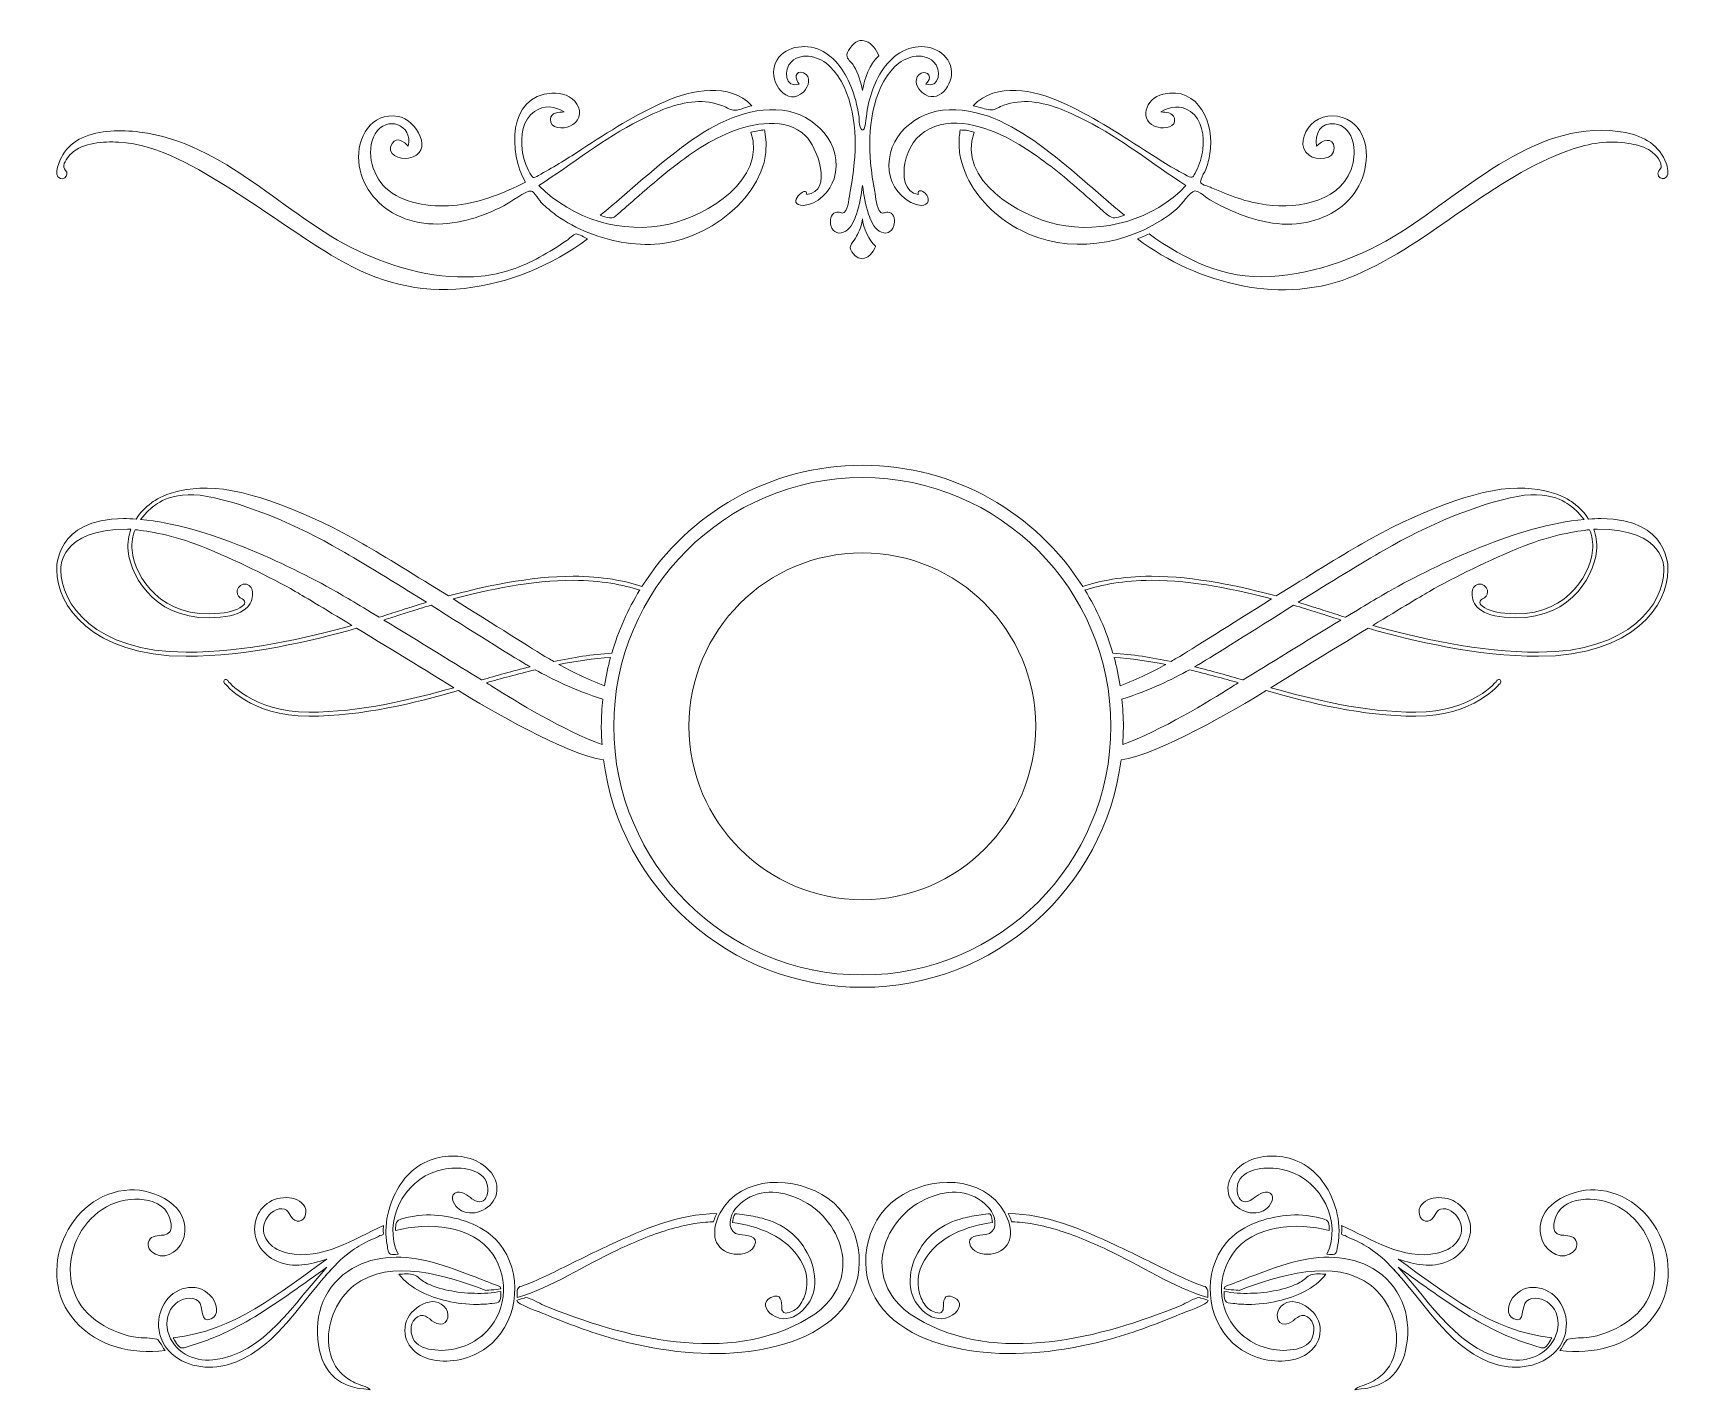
# Model space of a CAD drawing. Header units: inches. Extents: x 0.1 to 11.9, y -10.7 to -1.
import ezdxf

# ---------------------------------------------------------------- set-up
doc = ezdxf.new("R2010")
doc.units = ezdxf.units.IN
doc.header["$MEASUREMENT"] = 0
doc.layers.add('Layer 1', color=7, linetype='Continuous')

msp = doc.modelspace()

# ---------------------------------------------------------------- linework, layer by layer
at = {"layer": 'Layer 1', "lineweight": 0}
for points, knots in [([(5.94, -1.274), (5.969, -1.327), (5.991, -1.389), (6.001, -1.448), (6.015, -1.364), (6.051, -1.259), (6.118, -1.202), (6.08, -1.104), (5.983, -1.04), (5.911, -1.148), (5.898, -1.168), (5.885, -1.189), (5.891, -1.209), (5.898, -1.229), (5.929, -1.255), (5.94, -1.274)], [0, 0, 0, 0, 1, 1, 1, 2, 2, 2, 3, 3, 3, 4, 4, 4, 5, 5, 5, 5]), ([(6.193, -2.318), (6.165, -2.308), (6.149, -2.334), (6.131, -2.318), (6.101, -2.291), (6.095, -2.207), (6.088, -2.168), (6.075, -2.1), (6.066, -2.032), (6.059, -1.963), (6.038, -1.743), (6.066, -1.442), (6.233, -1.277), (6.301, -1.21), (6.428, -1.169), (6.508, -1.243), (6.565, -1.296), (6.555, -1.437), (6.453, -1.403), (6.457, -1.398), (6.461, -1.391), (6.466, -1.388), (6.507, -1.34), (6.444, -1.294), (6.403, -1.336), (6.365, -1.374), (6.392, -1.434), (6.427, -1.463), (6.539, -1.559), (6.655, -1.403), (6.635, -1.294), (6.61, -1.166), (6.471, -1.114), (6.354, -1.143), (6.231, -1.174), (6.142, -1.282), (6.093, -1.394), (6.067, -1.453), (6.05, -1.515), (6.036, -1.577), (6.031, -1.6), (6.024, -1.723), (6.006, -1.729), (5.975, -1.739), (5.979, -1.649), (5.975, -1.628), (5.963, -1.557), (5.946, -1.484), (5.918, -1.417), (5.873, -1.305), (5.795, -1.196), (5.679, -1.152), (5.565, -1.11), (5.411, -1.146), (5.372, -1.273), (5.336, -1.39), (5.464, -1.572), (5.582, -1.457), (5.617, -1.423), (5.64, -1.346), (5.579, -1.323), (5.517, -1.299), (5.517, -1.37), (5.549, -1.403), (5.447, -1.437), (5.436, -1.296), (5.494, -1.243), (5.573, -1.169), (5.701, -1.21), (5.769, -1.277), (5.936, -1.442), (5.964, -1.744), (5.942, -1.963), (5.936, -2.032), (5.926, -2.1), (5.914, -2.168), (5.906, -2.205), (5.901, -2.291), (5.871, -2.318), (5.853, -2.333), (5.836, -2.308), (5.809, -2.318), (5.772, -2.331), (5.767, -2.379), (5.776, -2.412), (5.791, -2.464), (5.837, -2.481), (5.882, -2.451), (5.921, -2.426), (5.943, -2.373), (5.958, -2.331), (5.981, -2.265), (5.99, -2.195), (6.001, -2.126), (6.012, -2.195), (6.021, -2.264), (6.044, -2.331), (6.06, -2.374), (6.08, -2.425), (6.12, -2.451), (6.164, -2.481), (6.211, -2.464), (6.225, -2.412), (6.235, -2.379), (6.23, -2.331), (6.193, -2.318)], [0, 0, 0, 0, 1, 1, 1, 2, 2, 2, 3, 3, 3, 4, 4, 4, 5, 5, 5, 6, 6, 6, 7, 7, 7, 8, 8, 8, 9, 9, 9, 10, 10, 10, 11, 11, 11, 12, 12, 12, 13, 13, 13, 14, 14, 14, 15, 15, 15, 16, 16, 16, 17, 17, 17, 18, 18, 18, 19, 19, 19, 20, 20, 20, 21, 21, 21, 22, 22, 22, 23, 23, 23, 24, 24, 24, 25, 25, 25, 26, 26, 26, 27, 27, 27, 28, 28, 28, 29, 29, 29, 30, 30, 30, 31, 31, 31, 32, 32, 32, 33, 33, 33, 34, 34, 34, 35, 35, 35, 35]), ([(5.302, -1.73), (5.27, -1.732), (5.237, -1.738), (5.205, -1.745), (5.316, -2.087), (4.894, -2.339), (4.621, -2.401), (4.287, -2.478), (3.933, -2.367), (3.691, -2.127), (3.93, -1.972), (4.156, -1.791), (4.41, -1.662), (4.533, -1.599), (4.667, -1.539), (4.806, -1.529), (4.873, -1.524), (4.941, -1.534), (5.004, -1.558), (5.035, -1.57), (5.06, -1.592), (5.091, -1.59), (5.129, -1.588), (5.174, -1.565), (5.212, -1.557), (5.048, -1.389), (4.784, -1.443), (4.594, -1.526), (4.384, -1.618), (4.19, -1.741), (3.999, -1.867), (3.903, -1.93), (3.805, -1.99), (3.705, -2.045), (3.655, -2.072), (3.655, -2.086), (3.628, -2.038), (3.599, -1.986), (3.579, -1.928), (3.572, -1.869), (3.56, -1.776), (3.576, -1.655), (3.66, -1.598), (3.728, -1.551), (3.805, -1.559), (3.872, -1.601), (3.834, -1.604), (3.778, -1.604), (3.774, -1.653), (3.767, -1.726), (3.868, -1.723), (3.912, -1.704), (3.978, -1.677), (4.002, -1.607), (3.963, -1.545), (3.926, -1.485), (3.852, -1.465), (3.785, -1.468), (3.463, -1.484), (3.478, -1.897), (3.595, -2.103), (3.444, -2.179), (3.277, -2.246), (3.108, -2.266), (2.949, -2.285), (2.75, -2.265), (2.62, -2.163), (2.507, -2.075), (2.449, -1.886), (2.524, -1.757), (2.603, -1.623), (2.794, -1.691), (2.759, -1.845), (2.73, -1.813), (2.678, -1.775), (2.644, -1.826), (2.592, -1.905), (2.705, -1.942), (2.761, -1.931), (2.952, -1.895), (2.819, -1.655), (2.686, -1.633), (2.491, -1.601), (2.391, -1.787), (2.406, -1.956), (2.421, -2.121), (2.528, -2.262), (2.674, -2.336), (2.84, -2.419), (3.032, -2.416), (3.207, -2.365), (3.288, -2.342), (3.367, -2.309), (3.442, -2.271), (3.481, -2.251), (3.602, -2.159), (3.638, -2.166), (3.655, -2.17), (3.698, -2.237), (3.713, -2.252), (3.744, -2.282), (3.778, -2.311), (3.813, -2.337), (3.885, -2.389), (3.965, -2.432), (4.048, -2.464), (4.218, -2.531), (4.406, -2.563), (4.588, -2.538), (4.943, -2.49), (5.383, -2.144), (5.305, -1.743), (5.304, -1.74), (5.304, -1.736), (5.302, -1.73)], [0, 0, 0, 0, 1, 1, 1, 2, 2, 2, 3, 3, 3, 4, 4, 4, 5, 5, 5, 6, 6, 6, 7, 7, 7, 8, 8, 8, 9, 9, 9, 10, 10, 10, 11, 11, 11, 12, 12, 12, 13, 13, 13, 14, 14, 14, 15, 15, 15, 16, 16, 16, 17, 17, 17, 18, 18, 18, 19, 19, 19, 20, 20, 20, 21, 21, 21, 22, 22, 22, 23, 23, 23, 24, 24, 24, 25, 25, 25, 26, 26, 26, 27, 27, 27, 28, 28, 28, 29, 29, 29, 30, 30, 30, 31, 31, 31, 32, 32, 32, 33, 33, 33, 34, 34, 34, 35, 35, 35, 36, 36, 36, 37, 37, 37, 38, 38, 38, 38]), ([(8.372, -2.165), (8.393, -2.161), (8.47, -2.223), (8.49, -2.234), (8.535, -2.259), (8.582, -2.283), (8.629, -2.304), (8.797, -2.379), (8.985, -2.426), (9.168, -2.39), (9.334, -2.357), (9.488, -2.258), (9.558, -2.1), (9.622, -1.955), (9.621, -1.731), (9.457, -1.653), (9.372, -1.613), (9.266, -1.624), (9.201, -1.694), (9.149, -1.75), (9.112, -1.859), (9.188, -1.911), (9.242, -1.948), (9.372, -1.948), (9.367, -1.857), (9.362, -1.772), (9.278, -1.805), (9.242, -1.845), (9.229, -1.757), (9.27, -1.672), (9.371, -1.686), (9.5, -1.704), (9.525, -1.858), (9.502, -1.964), (9.443, -2.237), (9.119, -2.296), (8.881, -2.264), (8.745, -2.246), (8.616, -2.198), (8.492, -2.142), (8.476, -2.135), (8.423, -2.122), (8.416, -2.107), (8.408, -2.09), (8.414, -2.106), (8.419, -2.081), (8.423, -2.058), (8.443, -2.033), (8.452, -2.011), (8.465, -1.975), (8.475, -1.937), (8.481, -1.9), (8.515, -1.691), (8.404, -1.415), (8.146, -1.474), (8.022, -1.502), (7.961, -1.671), (8.111, -1.711), (8.154, -1.723), (8.244, -1.713), (8.227, -1.646), (8.216, -1.604), (8.166, -1.604), (8.131, -1.601), (8.197, -1.559), (8.273, -1.552), (8.342, -1.598), (8.426, -1.655), (8.441, -1.776), (8.43, -1.869), (8.423, -1.922), (8.407, -1.975), (8.382, -2.022), (8.359, -2.067), (8.362, -2.08), (8.319, -2.057), (8.214, -2.002), (8.114, -1.939), (8.014, -1.875), (7.822, -1.749), (7.629, -1.626), (7.419, -1.531), (7.227, -1.445), (6.957, -1.386), (6.79, -1.557), (6.826, -1.564), (6.861, -1.577), (6.897, -1.585), (6.936, -1.594), (6.948, -1.579), (6.987, -1.563), (7.048, -1.537), (7.116, -1.525), (7.183, -1.528), (7.326, -1.535), (7.466, -1.597), (7.592, -1.662), (7.846, -1.791), (8.071, -1.972), (8.31, -2.127), (8.085, -2.37), (7.712, -2.473), (7.392, -2.404), (7.121, -2.345), (6.677, -2.09), (6.797, -1.745), (6.778, -1.741), (6.742, -1.728), (6.723, -1.732), (6.715, -1.732), (6.707, -1.731), (6.699, -1.73), (6.696, -1.747), (6.693, -1.764), (6.692, -1.781), (6.688, -1.823), (6.69, -1.865), (6.697, -1.906), (6.712, -1.992), (6.747, -2.074), (6.794, -2.147), (6.888, -2.293), (7.035, -2.408), (7.194, -2.476), (7.534, -2.622), (7.967, -2.53), (8.245, -2.292), (8.278, -2.264), (8.34, -2.171), (8.372, -2.165)], [0, 0, 0, 0, 1, 1, 1, 2, 2, 2, 3, 3, 3, 4, 4, 4, 5, 5, 5, 6, 6, 6, 7, 7, 7, 8, 8, 8, 9, 9, 9, 10, 10, 10, 11, 11, 11, 12, 12, 12, 13, 13, 13, 14, 14, 14, 15, 15, 15, 16, 16, 16, 17, 17, 17, 18, 18, 18, 19, 19, 19, 20, 20, 20, 21, 21, 21, 22, 22, 22, 23, 23, 23, 24, 24, 24, 25, 25, 25, 26, 26, 26, 27, 27, 27, 28, 28, 28, 29, 29, 29, 30, 30, 30, 31, 31, 31, 32, 32, 32, 33, 33, 33, 34, 34, 34, 35, 35, 35, 36, 36, 36, 37, 37, 37, 38, 38, 38, 39, 39, 39, 40, 40, 40, 41, 41, 41, 42, 42, 42, 43, 43, 43, 43]), ([(5.429, -1.589), (5.182, -1.561), (4.946, -1.685), (4.751, -1.825), (4.533, -1.983), (4.338, -2.169), (4.13, -2.339), (4.15, -2.345), (4.174, -2.356), (4.195, -2.357), (4.229, -2.36), (4.23, -2.352), (4.257, -2.329), (4.297, -2.294), (4.337, -2.26), (4.377, -2.225), (4.449, -2.161), (4.522, -2.098), (4.597, -2.037), (4.738, -1.923), (4.888, -1.814), (5.057, -1.746), (5.219, -1.681), (5.455, -1.636), (5.595, -1.771), (5.674, -1.847), (5.798, -2.172), (5.603, -2.19), (5.611, -2.112), (5.44, -2.269), (5.581, -2.268), (5.677, -2.267), (5.773, -2.163), (5.798, -2.078), (5.871, -1.832), (5.66, -1.615), (5.429, -1.589)], [0, 0, 0, 0, 1, 1, 1, 2, 2, 2, 3, 3, 3, 4, 4, 4, 5, 5, 5, 6, 6, 6, 7, 7, 7, 8, 8, 8, 9, 9, 9, 10, 10, 10, 11, 11, 11, 12, 12, 12, 12]), ([(7.486, -2.104), (7.546, -2.155), (7.605, -2.208), (7.665, -2.26), (7.696, -2.287), (7.729, -2.323), (7.764, -2.346), (7.8, -2.369), (7.83, -2.351), (7.872, -2.339), (7.667, -2.172), (7.475, -1.988), (7.261, -1.833), (7.063, -1.69), (6.825, -1.561), (6.572, -1.589), (6.343, -1.615), (6.14, -1.824), (6.201, -2.067), (6.223, -2.157), (6.32, -2.266), (6.421, -2.268), (6.478, -2.269), (6.484, -2.217), (6.448, -2.182), (6.43, -2.163), (6.394, -2.149), (6.399, -2.19), (6.295, -2.178), (6.288, -2.047), (6.304, -1.966), (6.324, -1.865), (6.384, -1.766), (6.479, -1.721), (6.675, -1.626), (6.92, -1.72), (7.094, -1.819), (7.234, -1.9), (7.362, -2), (7.486, -2.104)], [0, 0, 0, 0, 1, 1, 1, 2, 2, 2, 3, 3, 3, 4, 4, 4, 5, 5, 5, 6, 6, 6, 7, 7, 7, 8, 8, 8, 9, 9, 9, 10, 10, 10, 11, 11, 11, 12, 12, 12, 13, 13, 13, 13]), ([(11.737, -1.968), (11.692, -1.841), (11.577, -1.774), (11.449, -1.749), (10.83, -1.632), (10.319, -2.16), (9.843, -2.459), (9.561, -2.636), (9.247, -2.755), (8.913, -2.775), (8.58, -2.796), (8.311, -2.658), (8.046, -2.472), (8.019, -2.485), (7.991, -2.496), (7.963, -2.507), (8.395, -2.831), (9.01, -2.989), (9.521, -2.766), (10.066, -2.53), (10.49, -2.071), (11.055, -1.871), (11.189, -1.824), (11.327, -1.803), (11.468, -1.826), (11.517, -1.835), (11.567, -1.845), (11.611, -1.87), (11.645, -1.89), (11.703, -1.943), (11.702, -1.988), (11.701, -2.012), (11.666, -2.029), (11.683, -2.059), (11.694, -2.08), (11.72, -2.083), (11.736, -2.068), (11.761, -2.045), (11.747, -1.995), (11.737, -1.968)], [0, 0, 0, 0, 1, 1, 1, 2, 2, 2, 3, 3, 3, 4, 4, 4, 5, 5, 5, 6, 6, 6, 7, 7, 7, 8, 8, 8, 9, 9, 9, 10, 10, 10, 11, 11, 11, 12, 12, 12, 13, 13, 13, 13]), ([(3.891, -2.518), (3.829, -2.561), (3.764, -2.602), (3.697, -2.638), (3.567, -2.709), (3.428, -2.758), (3.28, -2.773), (2.982, -2.802), (2.667, -2.721), (2.401, -2.593), (1.871, -2.339), (1.451, -1.821), (0.842, -1.745), (0.707, -1.729), (0.557, -1.728), (0.432, -1.786), (0.375, -1.813), (0.326, -1.853), (0.294, -1.907), (0.276, -1.938), (0.216, -2.054), (0.276, -2.076), (0.299, -2.085), (0.32, -2.067), (0.323, -2.045), (0.327, -2.024), (0.302, -2.011), (0.3, -1.996), (0.298, -1.964), (0.331, -1.919), (0.355, -1.897), (0.436, -1.821), (0.586, -1.811), (0.691, -1.817), (0.98, -1.832), (1.257, -2.005), (1.497, -2.155), (1.754, -2.316), (1.997, -2.499), (2.259, -2.652), (2.54, -2.815), (2.834, -2.896), (3.16, -2.86), (3.477, -2.825), (3.784, -2.698), (4.038, -2.507), (4.018, -2.499), (3.977, -2.471), (3.957, -2.472), (3.938, -2.474), (3.906, -2.508), (3.891, -2.518)], [0, 0, 0, 0, 1, 1, 1, 2, 2, 2, 3, 3, 3, 4, 4, 4, 5, 5, 5, 6, 6, 6, 7, 7, 7, 8, 8, 8, 9, 9, 9, 10, 10, 10, 11, 11, 11, 12, 12, 12, 13, 13, 13, 14, 14, 14, 15, 15, 15, 16, 16, 16, 17, 17, 17, 17]), ([(6.001, -2.365), (6.001, -2.402), (5.976, -2.455), (5.959, -2.488), (5.949, -2.507), (5.933, -2.524), (5.923, -2.543), (5.91, -2.57), (5.907, -2.568), (5.926, -2.599), (5.981, -2.685), (6.057, -2.646), (6.091, -2.569), (6.092, -2.566), (6.094, -2.563), (6.095, -2.56), (6.051, -2.518), (6.001, -2.428), (6.001, -2.365)], [0, 0, 0, 0, 1, 1, 1, 2, 2, 2, 3, 3, 3, 4, 4, 4, 5, 5, 5, 6, 6, 6, 6]), ([(11.75, -4.86), (11.75, -4.86), (11.763, -4.503), (11.273, -4.503), (11.244, -4.503), (11.214, -4.504), (11.183, -4.506), (11.138, -4.437), (11.084, -4.399), (11.084, -4.399), (11.084, -4.399), (10.967, -4.285), (10.676, -4.285), (10.385, -4.285), (9.933, -4.472), (9.566, -4.682), (9.409, -4.773), (9.18, -4.914), (8.954, -5.055), (8.708, -4.988), (8.372, -4.914), (8.063, -4.914), (7.855, -4.914), (7.691, -4.948), (7.573, -4.987), (7.243, -4.467), (6.662, -4.122), (6, -4.122), (5.338, -4.122), (4.757, -4.467), (4.427, -4.987), (4.309, -4.948), (4.145, -4.914), (3.937, -4.914), (3.628, -4.914), (3.292, -4.988), (3.046, -5.055), (2.82, -4.914), (2.591, -4.773), (2.434, -4.682), (2.067, -4.472), (1.615, -4.285), (1.324, -4.285), (1.033, -4.285), (0.916, -4.399), (0.916, -4.399), (0.916, -4.399), (0.862, -4.437), (0.817, -4.506), (0.786, -4.504), (0.756, -4.503), (0.727, -4.503), (0.237, -4.503), (0.25, -4.86), (0.25, -4.86), (0.25, -4.86), (0.25, -4.87), (0.25, -4.87), (0.25, -5.117), (0.496, -5.485), (1.174, -5.485), (1.61, -5.485), (2.069, -5.377), (2.39, -5.285), (2.66, -5.449), (2.974, -5.641), (3.081, -5.707), (3.082, -5.708), (3.083, -5.709), (3.084, -5.71), (2.782, -5.793), (2.422, -5.884), (2.049, -5.884), (1.646, -5.884), (1.47, -5.658), (1.468, -5.656), (1.463, -5.65), (1.454, -5.649), (1.448, -5.653), (1.442, -5.658), (1.44, -5.667), (1.445, -5.674), (1.453, -5.683), (1.631, -5.913), (2.049, -5.913), (2.436, -5.913), (2.809, -5.816), (3.118, -5.73), (3.333, -5.862), (3.887, -6.186), (4.153, -6.225), (4.271, -7.14), (5.053, -7.847), (6, -7.847), (6.947, -7.847), (7.729, -7.14), (7.847, -6.225), (8.113, -6.186), (8.667, -5.862), (8.882, -5.73), (9.191, -5.816), (9.564, -5.913), (9.951, -5.913), (10.369, -5.913), (10.547, -5.683), (10.555, -5.674), (10.56, -5.667), (10.558, -5.658), (10.552, -5.653), (10.546, -5.649), (10.537, -5.65), (10.532, -5.656), (10.53, -5.658), (10.354, -5.884), (9.951, -5.884), (9.578, -5.884), (9.218, -5.793), (8.916, -5.71), (8.917, -5.709), (8.918, -5.708), (8.919, -5.707), (9.026, -5.641), (9.34, -5.449), (9.61, -5.285), (9.931, -5.377), (10.39, -5.485), (10.826, -5.485), (11.504, -5.485), (11.75, -5.117), (11.75, -4.87), (11.75, -4.87), (11.75, -4.86), (11.75, -4.86)], [0, 0, 0, 0, 1, 1, 1, 2, 2, 2, 3, 3, 3, 4, 4, 4, 5, 5, 5, 6, 6, 6, 7, 7, 7, 8, 8, 8, 9, 9, 9, 10, 10, 10, 11, 11, 11, 12, 12, 12, 13, 13, 13, 14, 14, 14, 15, 15, 15, 16, 16, 16, 17, 17, 17, 18, 18, 18, 19, 19, 19, 20, 20, 20, 21, 21, 21, 22, 22, 22, 23, 23, 23, 24, 24, 24, 25, 25, 25, 26, 26, 26, 27, 27, 27, 28, 28, 28, 29, 29, 29, 30, 30, 30, 31, 31, 31, 32, 32, 32, 33, 33, 33, 34, 34, 34, 35, 35, 35, 36, 36, 36, 37, 37, 37, 38, 38, 38, 39, 39, 39, 40, 40, 40, 41, 41, 41, 42, 42, 42, 43, 43, 43, 44, 44, 44, 44]), ([(6, -7.759), (5.022, -7.759), (4.226, -6.963), (4.226, -5.984), (4.226, -5.006), (5.022, -4.21), (6, -4.21), (6.978, -4.21), (7.774, -5.006), (7.774, -5.984), (7.774, -6.963), (6.978, -7.759), (6, -7.759)], [0, 0, 0, 0, 1, 1, 1, 2, 2, 2, 3, 3, 3, 4, 4, 4, 4]), ([(2.242, -5.022), (1.886, -4.823), (1.319, -4.552), (0.849, -4.509), (0.888, -4.454), (0.932, -4.424), (0.932, -4.423), (0.932, -4.423), (1.055, -4.294), (1.323, -4.344), (1.604, -4.396), (1.97, -4.551), (2.275, -4.727), (2.433, -4.817), (2.662, -4.959), (2.889, -5.1), (2.841, -5.115), (2.8, -5.128), (2.768, -5.138), (2.768, -5.138), (2.757, -5.141), (2.757, -5.141), (2.741, -5.146), (2.72, -5.153), (2.696, -5.161), (2.658, -5.173), (2.608, -5.189), (2.551, -5.207), (2.395, -5.112), (2.272, -5.039), (2.242, -5.022)], [0, 0, 0, 0, 1, 1, 1, 2, 2, 2, 3, 3, 3, 4, 4, 4, 5, 5, 5, 6, 6, 6, 7, 7, 7, 8, 8, 8, 9, 9, 9, 10, 10, 10, 10]), ([(9.449, -5.207), (9.392, -5.189), (9.342, -5.173), (9.304, -5.161), (9.28, -5.153), (9.259, -5.146), (9.243, -5.141), (9.243, -5.141), (9.232, -5.138), (9.232, -5.138), (9.2, -5.128), (9.159, -5.115), (9.111, -5.1), (9.338, -4.959), (9.567, -4.817), (9.725, -4.727), (10.03, -4.551), (10.396, -4.396), (10.677, -4.344), (10.945, -4.294), (11.068, -4.423), (11.068, -4.423), (11.068, -4.424), (11.112, -4.454), (11.151, -4.509), (10.681, -4.552), (10.114, -4.823), (9.758, -5.022), (9.728, -5.039), (9.605, -5.112), (9.449, -5.207)], [0, 0, 0, 0, 1, 1, 1, 2, 2, 2, 3, 3, 3, 4, 4, 4, 5, 5, 5, 6, 6, 6, 7, 7, 7, 8, 8, 8, 9, 9, 9, 10, 10, 10, 10]), ([(1.174, -5.456), (0.517, -5.456), (0.279, -5.105), (0.279, -4.87), (0.279, -4.87), (0.279, -4.86), (0.279, -4.86), (0.279, -4.86), (0.266, -4.578), (0.756, -4.578), (0.756, -4.578), (0.764, -4.578), (0.78, -4.579), (0.763, -4.623), (0.754, -4.674), (0.76, -4.732), (0.781, -4.94), (0.979, -5.252), (1.418, -5.207), (1.621, -5.186), (1.654, -5.096), (1.647, -5.025), (1.647, -4.995), (1.623, -4.97), (1.593, -4.97), (1.563, -4.97), (1.538, -4.995), (1.538, -5.025), (1.538, -5.048), (1.553, -5.067), (1.574, -5.075), (1.574, -5.075), (1.574, -5.075), (1.574, -5.075), (1.584, -5.079), (1.592, -5.089), (1.592, -5.101), (1.592, -5.108), (1.59, -5.113), (1.586, -5.117), (1.554, -5.149), (1.497, -5.17), (1.415, -5.178), (0.997, -5.221), (0.809, -4.925), (0.788, -4.729), (0.783, -4.673), (0.793, -4.624), (0.809, -4.582), (0.898, -4.592), (1.084, -4.62), (1.281, -4.7), (1.532, -4.801), (1.771, -4.92), (1.953, -5.022), (1.988, -5.042), (2.158, -5.144), (2.357, -5.265), (2.039, -5.354), (1.594, -5.456), (1.174, -5.456)], [0, 0, 0, 0, 1, 1, 1, 2, 2, 2, 3, 3, 3, 4, 4, 4, 5, 5, 5, 6, 6, 6, 7, 7, 7, 8, 8, 8, 9, 9, 9, 10, 10, 10, 11, 11, 11, 12, 12, 12, 13, 13, 13, 14, 14, 14, 15, 15, 15, 16, 16, 16, 17, 17, 17, 18, 18, 18, 19, 19, 19, 20, 20, 20, 20]), ([(10.826, -5.456), (10.406, -5.456), (9.961, -5.354), (9.643, -5.265), (9.842, -5.144), (10.012, -5.042), (10.047, -5.022), (10.229, -4.92), (10.468, -4.801), (10.719, -4.7), (10.916, -4.62), (11.102, -4.592), (11.191, -4.582), (11.207, -4.624), (11.217, -4.673), (11.212, -4.729), (11.191, -4.925), (11.003, -5.221), (10.585, -5.178), (10.503, -5.17), (10.446, -5.149), (10.414, -5.117), (10.41, -5.113), (10.408, -5.108), (10.408, -5.101), (10.408, -5.089), (10.416, -5.079), (10.426, -5.075), (10.426, -5.075), (10.426, -5.075), (10.426, -5.075), (10.447, -5.067), (10.462, -5.048), (10.462, -5.025), (10.462, -4.995), (10.437, -4.97), (10.407, -4.97), (10.377, -4.97), (10.353, -4.995), (10.353, -5.025), (10.346, -5.096), (10.379, -5.186), (10.582, -5.207), (11.021, -5.252), (11.219, -4.94), (11.24, -4.732), (11.246, -4.674), (11.237, -4.623), (11.22, -4.579), (11.236, -4.578), (11.244, -4.578), (11.244, -4.578), (11.734, -4.578), (11.721, -4.86), (11.721, -4.86), (11.721, -4.86), (11.721, -4.87), (11.721, -4.87), (11.721, -5.105), (11.483, -5.456), (10.826, -5.456)], [0, 0, 0, 0, 1, 1, 1, 2, 2, 2, 3, 3, 3, 4, 4, 4, 5, 5, 5, 6, 6, 6, 7, 7, 7, 8, 8, 8, 9, 9, 9, 10, 10, 10, 11, 11, 11, 12, 12, 12, 13, 13, 13, 14, 14, 14, 15, 15, 15, 16, 16, 16, 17, 17, 17, 18, 18, 18, 19, 19, 19, 20, 20, 20, 20]), ([(6, -4.747), (5.318, -4.747), (4.762, -5.302), (4.762, -5.984), (4.762, -6.667), (5.318, -7.222), (6, -7.222), (6.682, -7.222), (7.238, -6.667), (7.238, -5.984), (7.238, -5.302), (6.682, -4.747), (6, -4.747)], [0, 0, 0, 0, 1, 1, 1, 2, 2, 2, 3, 3, 3, 4, 4, 4, 4]), ([(3.797, -5.522), (3.783, -5.514), (3.77, -5.506), (3.757, -5.499), (3.648, -5.434), (3.369, -5.257), (3.08, -5.076), (3.321, -5.012), (3.642, -4.943), (3.937, -4.943), (4.136, -4.943), (4.295, -4.976), (4.411, -5.013), (4.411, -5.012), (4.411, -5.012), (4.412, -5.012), (4.326, -5.151), (4.258, -5.303), (4.212, -5.463), (4.074, -5.472), (3.933, -5.494), (3.797, -5.522)], [0, 0, 0, 0, 1, 1, 1, 2, 2, 2, 3, 3, 3, 4, 4, 4, 5, 5, 5, 6, 6, 6, 7, 7, 7, 7]), ([(7.588, -5.012), (7.589, -5.012), (7.589, -5.012), (7.589, -5.013), (7.705, -4.976), (7.864, -4.943), (8.063, -4.943), (8.358, -4.943), (8.679, -5.012), (8.92, -5.076), (8.631, -5.257), (8.352, -5.434), (8.243, -5.499), (8.23, -5.506), (8.217, -5.514), (8.203, -5.522), (8.067, -5.494), (7.926, -5.472), (7.788, -5.463), (7.742, -5.303), (7.674, -5.151), (7.588, -5.012)], [0, 0, 0, 0, 1, 1, 1, 2, 2, 2, 3, 3, 3, 4, 4, 4, 5, 5, 5, 6, 6, 6, 7, 7, 7, 7]), ([(3.283, -5.654), (3.118, -5.552), (2.82, -5.37), (2.584, -5.227), (2.631, -5.212), (2.672, -5.199), (2.705, -5.188), (2.729, -5.18), (2.749, -5.174), (2.766, -5.169), (2.766, -5.169), (2.776, -5.165), (2.776, -5.165), (2.814, -5.153), (2.863, -5.138), (2.922, -5.121), (3.211, -5.302), (3.49, -5.478), (3.598, -5.543), (3.608, -5.549), (3.618, -5.554), (3.629, -5.56), (3.503, -5.591), (3.385, -5.625), (3.284, -5.654), (3.284, -5.654), (3.284, -5.654), (3.283, -5.654)], [0, 0, 0, 0, 1, 1, 1, 2, 2, 2, 3, 3, 3, 4, 4, 4, 5, 5, 5, 6, 6, 6, 7, 7, 7, 8, 8, 8, 9, 9, 9, 9]), ([(8.717, -5.654), (8.716, -5.654), (8.716, -5.654), (8.716, -5.654), (8.615, -5.625), (8.497, -5.591), (8.371, -5.56), (8.382, -5.554), (8.392, -5.549), (8.402, -5.543), (8.51, -5.478), (8.789, -5.302), (9.078, -5.121), (9.137, -5.138), (9.186, -5.153), (9.224, -5.165), (9.224, -5.165), (9.234, -5.169), (9.234, -5.169), (9.251, -5.174), (9.271, -5.18), (9.295, -5.188), (9.328, -5.199), (9.369, -5.212), (9.416, -5.227), (9.18, -5.37), (8.882, -5.552), (8.717, -5.654)], [0, 0, 0, 0, 1, 1, 1, 2, 2, 2, 3, 3, 3, 4, 4, 4, 5, 5, 5, 6, 6, 6, 7, 7, 7, 8, 8, 8, 9, 9, 9, 9]), ([(4.16, -5.696), (4.031, -5.646), (3.925, -5.594), (3.835, -5.544), (3.957, -5.519), (4.081, -5.501), (4.203, -5.493), (4.185, -5.559), (4.171, -5.627), (4.16, -5.696)], [0, 0, 0, 0, 1, 1, 1, 2, 2, 2, 3, 3, 3, 3]), ([(7.84, -5.696), (7.829, -5.627), (7.815, -5.559), (7.797, -5.493), (7.919, -5.501), (8.043, -5.519), (8.165, -5.544), (8.075, -5.594), (7.969, -5.646), (7.84, -5.696)], [0, 0, 0, 0, 1, 1, 1, 2, 2, 2, 3, 3, 3, 3]), ([(4.142, -6.114), (4.142, -6.114), (4.142, -6.114), (4.142, -6.114), (3.872, -6.02), (3.519, -5.8), (3.37, -5.707), (3.356, -5.699), (3.338, -5.687), (3.317, -5.674), (3.42, -5.645), (3.539, -5.612), (3.665, -5.581), (3.789, -5.651), (3.944, -5.726), (4.147, -5.791), (4.147, -5.791), (4.147, -5.791), (4.147, -5.791), (4.141, -5.855), (4.137, -5.919), (4.137, -5.984), (4.137, -6.028), (4.139, -6.071), (4.142, -6.114)], [0, 0, 0, 0, 1, 1, 1, 2, 2, 2, 3, 3, 3, 4, 4, 4, 5, 5, 5, 6, 6, 6, 7, 7, 7, 8, 8, 8, 8]), ([(8.63, -5.707), (8.481, -5.8), (8.128, -6.02), (7.858, -6.114), (7.858, -6.114), (7.858, -6.114), (7.858, -6.114), (7.861, -6.071), (7.863, -6.028), (7.863, -5.984), (7.863, -5.919), (7.859, -5.855), (7.853, -5.791), (7.853, -5.791), (7.853, -5.791), (7.853, -5.791), (8.056, -5.726), (8.211, -5.651), (8.335, -5.581), (8.461, -5.612), (8.58, -5.645), (8.683, -5.674), (8.662, -5.687), (8.644, -5.699), (8.63, -5.707)], [0, 0, 0, 0, 1, 1, 1, 2, 2, 2, 3, 3, 3, 4, 4, 4, 5, 5, 5, 6, 6, 6, 7, 7, 7, 8, 8, 8, 8]), ([(2.612, -9.708), (2.624, -9.764), (2.632, -9.752), (2.686, -9.752), (2.576, -9.518), (2.725, -9.228), (2.967, -9.156), (3.064, -9.127), (3.215, -9.121), (3.293, -9.199), (3.363, -9.268), (3.322, -9.438), (3.214, -9.356), (3.186, -9.334), (3.132, -9.289), (3.092, -9.316), (3.05, -9.344), (3.093, -9.409), (3.122, -9.43), (3.21, -9.494), (3.35, -9.436), (3.383, -9.339), (3.421, -9.229), (3.339, -9.129), (3.243, -9.085), (3.136, -9.035), (3.002, -9.042), (2.895, -9.089), (2.768, -9.144), (2.683, -9.257), (2.637, -9.385), (2.61, -9.458), (2.597, -9.535), (2.6, -9.613), (2.602, -9.645), (2.606, -9.677), (2.612, -9.708)], [0, 0, 0, 0, 1, 1, 1, 2, 2, 2, 3, 3, 3, 4, 4, 4, 5, 5, 5, 6, 6, 6, 7, 7, 7, 8, 8, 8, 9, 9, 9, 10, 10, 10, 11, 11, 11, 12, 12, 12, 12]), ([(9.39, -9.708), (9.379, -9.764), (9.37, -9.752), (9.316, -9.752), (9.426, -9.518), (9.277, -9.228), (9.035, -9.156), (8.939, -9.127), (8.787, -9.121), (8.709, -9.199), (8.639, -9.268), (8.681, -9.438), (8.788, -9.356), (8.816, -9.334), (8.87, -9.289), (8.91, -9.316), (8.952, -9.344), (8.909, -9.409), (8.88, -9.43), (8.793, -9.494), (8.653, -9.436), (8.619, -9.339), (8.581, -9.229), (8.663, -9.129), (8.759, -9.085), (8.867, -9.035), (9.001, -9.042), (9.108, -9.089), (9.234, -9.144), (9.319, -9.257), (9.366, -9.385), (9.392, -9.458), (9.405, -9.535), (9.402, -9.613), (9.401, -9.645), (9.397, -9.677), (9.39, -9.708)], [0, 0, 0, 0, 1, 1, 1, 2, 2, 2, 3, 3, 3, 4, 4, 4, 5, 5, 5, 6, 6, 6, 7, 7, 7, 8, 8, 8, 9, 9, 9, 10, 10, 10, 11, 11, 11, 12, 12, 12, 12]), ([(5.756, -9.354), (5.523, -9.19), (5.139, -9.181), (4.985, -9.457), (4.926, -9.564), (4.92, -9.711), (5.064, -9.746), (5.116, -9.759), (5.202, -9.749), (5.229, -9.693), (5.267, -9.614), (5.168, -9.618), (5.123, -9.611), (5.037, -9.598), (5.046, -9.504), (5.08, -9.447), (5.117, -9.388), (5.183, -9.343), (5.25, -9.323), (5.393, -9.28), (5.566, -9.344), (5.676, -9.438), (5.798, -9.542), (5.879, -9.705), (5.859, -9.868), (5.84, -10.019), (5.741, -10.133), (5.614, -10.208), (5.045, -10.547), (4.295, -10.348), (3.728, -10.116), (3.692, -10.101), (3.636, -10.063), (3.597, -10.061), (3.594, -10.061), (3.536, -10.078), (3.534, -10.082), (3.526, -10.104), (3.71, -10.169), (3.737, -10.18), (3.896, -10.246), (4.057, -10.308), (4.223, -10.354), (4.517, -10.435), (4.834, -10.481), (5.139, -10.451), (5.402, -10.424), (5.721, -10.334), (5.883, -10.108), (6.051, -9.873), (5.99, -9.519), (5.756, -9.354)], [0, 0, 0, 0, 1, 1, 1, 2, 2, 2, 3, 3, 3, 4, 4, 4, 5, 5, 5, 6, 6, 6, 7, 7, 7, 8, 8, 8, 9, 9, 9, 10, 10, 10, 11, 11, 11, 12, 12, 12, 13, 13, 13, 14, 14, 14, 15, 15, 15, 16, 16, 16, 17, 17, 17, 17]), ([(6.246, -9.354), (6.479, -9.19), (6.863, -9.181), (7.017, -9.457), (7.077, -9.564), (7.083, -9.711), (6.939, -9.746), (6.886, -9.759), (6.8, -9.749), (6.773, -9.693), (6.735, -9.614), (6.834, -9.618), (6.88, -9.611), (6.965, -9.598), (6.957, -9.504), (6.922, -9.447), (6.885, -9.388), (6.819, -9.343), (6.753, -9.323), (6.61, -9.28), (6.436, -9.344), (6.327, -9.438), (6.205, -9.542), (6.123, -9.705), (6.143, -9.868), (6.162, -10.019), (6.261, -10.133), (6.388, -10.208), (6.958, -10.547), (7.707, -10.348), (8.275, -10.116), (8.311, -10.101), (8.367, -10.063), (8.406, -10.061), (8.409, -10.061), (8.467, -10.078), (8.468, -10.082), (8.477, -10.104), (8.293, -10.169), (8.265, -10.18), (8.106, -10.246), (7.945, -10.308), (7.779, -10.354), (7.485, -10.435), (7.168, -10.481), (6.863, -10.451), (6.6, -10.424), (6.281, -10.334), (6.12, -10.108), (5.951, -9.873), (6.012, -9.519), (6.246, -9.354)], [0, 0, 0, 0, 1, 1, 1, 2, 2, 2, 3, 3, 3, 4, 4, 4, 5, 5, 5, 6, 6, 6, 7, 7, 7, 8, 8, 8, 9, 9, 9, 10, 10, 10, 11, 11, 11, 12, 12, 12, 13, 13, 13, 14, 14, 14, 15, 15, 15, 16, 16, 16, 17, 17, 17, 17]), ([(0.949, -10.355), (0.901, -10.344), (0.846, -10.351), (0.797, -10.341), (0.7, -10.322), (0.607, -10.28), (0.528, -10.222), (0.362, -10.1), (0.313, -9.907), (0.369, -9.713), (0.423, -9.527), (0.58, -9.379), (0.776, -9.361), (0.86, -9.353), (0.961, -9.366), (1.021, -9.43), (1.063, -9.475), (1.104, -9.606), (1.014, -9.615), (1.018, -9.615), (1.019, -9.615), (1.01, -9.616), (0.974, -9.617), (0.927, -9.618), (0.909, -9.654), (0.888, -9.695), (0.919, -9.735), (0.956, -9.752), (1.044, -9.793), (1.138, -9.711), (1.159, -9.628), (1.213, -9.409), (0.949, -9.284), (0.772, -9.292), (0.33, -9.314), (0.082, -9.895), (0.381, -10.228), (0.547, -10.413), (0.782, -10.465), (1.023, -10.438), (1.009, -10.42), (1.001, -10.398), (0.987, -10.38), (0.968, -10.355), (0.98, -10.362), (0.949, -10.355)], [0, 0, 0, 0, 1, 1, 1, 2, 2, 2, 3, 3, 3, 4, 4, 4, 5, 5, 5, 6, 6, 6, 7, 7, 7, 8, 8, 8, 9, 9, 9, 10, 10, 10, 11, 11, 11, 12, 12, 12, 13, 13, 13, 14, 14, 14, 15, 15, 15, 15]), ([(2.18, -9.892), (2.226, -9.842), (2.214, -9.854), (2.197, -9.874), (2.247, -9.819), (2.298, -9.766), (2.36, -9.724), (2.401, -9.696), (2.444, -9.672), (2.487, -9.65), (2.508, -9.64), (2.539, -9.633), (2.557, -9.618), (2.58, -9.618), (2.587, -9.608), (2.581, -9.589), (2.58, -9.575), (2.581, -9.561), (2.582, -9.547), (2.368, -9.641), (2.146, -9.798), (1.899, -9.744), (1.795, -9.721), (1.696, -9.641), (1.735, -9.523), (1.752, -9.474), (1.802, -9.425), (1.858, -9.427), (1.914, -9.429), (1.908, -9.485), (1.949, -9.508), (2, -9.536), (2.037, -9.481), (2.027, -9.433), (2.016, -9.379), (1.959, -9.355), (1.911, -9.349), (1.791, -9.335), (1.687, -9.412), (1.666, -9.53), (1.644, -9.647), (1.716, -9.755), (1.822, -9.801), (1.941, -9.852), (2.059, -9.826), (2.177, -9.786), (1.839, -10.03), (1.513, -10.301), (1.082, -10.347), (1.091, -10.366), (1.116, -10.412), (1.137, -10.419), (1.158, -10.426), (1.218, -10.399), (1.24, -10.392), (1.297, -10.375), (1.354, -10.354), (1.409, -10.33), (1.498, -10.292), (1.582, -10.247), (1.664, -10.197), (1.841, -10.088), (2.009, -9.964), (2.179, -9.844), (1.952, -10.086), (1.729, -10.47), (1.365, -10.505), (1.224, -10.518), (1.082, -10.448), (1.044, -10.303), (1.026, -10.233), (1.042, -10.153), (1.098, -10.104), (1.139, -10.068), (1.216, -10.047), (1.262, -10.087), (1.303, -10.122), (1.27, -10.25), (1.353, -10.212), (1.413, -10.186), (1.391, -10.103), (1.361, -10.063), (1.273, -9.946), (1.108, -9.975), (1.03, -10.085), (0.952, -10.193), (0.961, -10.346), (1.053, -10.443), (1.158, -10.556), (1.333, -10.58), (1.476, -10.538), (1.789, -10.447), (1.97, -10.128), (2.175, -9.898), (2.164, -9.909), (2.16, -9.914), (2.18, -9.892)], [0, 0, 0, 0, 1, 1, 1, 2, 2, 2, 3, 3, 3, 4, 4, 4, 5, 5, 5, 6, 6, 6, 7, 7, 7, 8, 8, 8, 9, 9, 9, 10, 10, 10, 11, 11, 11, 12, 12, 12, 13, 13, 13, 14, 14, 14, 15, 15, 15, 16, 16, 16, 17, 17, 17, 18, 18, 18, 19, 19, 19, 20, 20, 20, 21, 21, 21, 22, 22, 22, 23, 23, 23, 24, 24, 24, 25, 25, 25, 26, 26, 26, 27, 27, 27, 28, 28, 28, 29, 29, 29, 30, 30, 30, 31, 31, 31, 32, 32, 32, 32]), ([(9.822, -9.892), (9.777, -9.842), (9.788, -9.854), (9.806, -9.874), (9.756, -9.819), (9.704, -9.766), (9.642, -9.724), (9.602, -9.696), (9.559, -9.672), (9.515, -9.65), (9.494, -9.64), (9.463, -9.633), (9.445, -9.618), (9.423, -9.618), (9.415, -9.608), (9.422, -9.589), (9.422, -9.575), (9.422, -9.561), (9.421, -9.547), (9.635, -9.641), (9.856, -9.798), (10.103, -9.744), (10.207, -9.721), (10.307, -9.641), (10.267, -9.523), (10.25, -9.474), (10.2, -9.425), (10.145, -9.427), (10.088, -9.429), (10.095, -9.485), (10.054, -9.508), (10.002, -9.536), (9.966, -9.481), (9.975, -9.433), (9.986, -9.379), (10.043, -9.355), (10.092, -9.349), (10.211, -9.335), (10.315, -9.412), (10.337, -9.53), (10.358, -9.647), (10.286, -9.755), (10.18, -9.801), (10.061, -9.852), (9.943, -9.826), (9.825, -9.786), (10.163, -10.03), (10.49, -10.301), (10.92, -10.347), (10.911, -10.366), (10.887, -10.412), (10.866, -10.419), (10.845, -10.426), (10.784, -10.399), (10.763, -10.392), (10.705, -10.375), (10.649, -10.354), (10.593, -10.33), (10.505, -10.292), (10.42, -10.247), (10.338, -10.197), (10.161, -10.088), (9.993, -9.964), (9.824, -9.844), (10.05, -10.086), (10.273, -10.47), (10.637, -10.505), (10.778, -10.518), (10.921, -10.448), (10.958, -10.303), (10.977, -10.233), (10.961, -10.153), (10.905, -10.104), (10.863, -10.068), (10.786, -10.047), (10.74, -10.087), (10.699, -10.122), (10.732, -10.25), (10.649, -10.212), (10.59, -10.186), (10.611, -10.103), (10.641, -10.063), (10.729, -9.946), (10.894, -9.975), (10.973, -10.085), (11.05, -10.193), (11.041, -10.346), (10.95, -10.443), (10.844, -10.556), (10.669, -10.58), (10.526, -10.538), (10.213, -10.447), (10.033, -10.128), (9.827, -9.898), (9.838, -9.909), (9.842, -9.914), (9.822, -9.892)], [0, 0, 0, 0, 1, 1, 1, 2, 2, 2, 3, 3, 3, 4, 4, 4, 5, 5, 5, 6, 6, 6, 7, 7, 7, 8, 8, 8, 9, 9, 9, 10, 10, 10, 11, 11, 11, 12, 12, 12, 13, 13, 13, 14, 14, 14, 15, 15, 15, 16, 16, 16, 17, 17, 17, 18, 18, 18, 19, 19, 19, 20, 20, 20, 21, 21, 21, 22, 22, 22, 23, 23, 23, 24, 24, 24, 25, 25, 25, 26, 26, 26, 27, 27, 27, 28, 28, 28, 29, 29, 29, 30, 30, 30, 31, 31, 31, 32, 32, 32, 32]), ([(11.053, -10.355), (11.101, -10.344), (11.156, -10.351), (11.205, -10.341), (11.303, -10.322), (11.395, -10.28), (11.475, -10.222), (11.641, -10.1), (11.689, -9.907), (11.633, -9.713), (11.579, -9.527), (11.422, -9.379), (11.226, -9.361), (11.143, -9.353), (11.042, -9.366), (10.982, -9.43), (10.939, -9.475), (10.898, -9.606), (10.988, -9.615), (10.985, -9.615), (10.984, -9.615), (10.993, -9.616), (11.028, -9.617), (11.075, -9.618), (11.093, -9.654), (11.114, -9.695), (11.083, -9.735), (11.047, -9.752), (10.959, -9.793), (10.864, -9.711), (10.844, -9.628), (10.789, -9.409), (11.053, -9.284), (11.23, -9.292), (11.673, -9.314), (11.92, -9.895), (11.621, -10.228), (11.455, -10.413), (11.22, -10.465), (10.979, -10.438), (10.994, -10.42), (11.002, -10.398), (11.015, -10.38), (11.035, -10.355), (11.023, -10.362), (11.053, -10.355)], [0, 0, 0, 0, 1, 1, 1, 2, 2, 2, 3, 3, 3, 4, 4, 4, 5, 5, 5, 6, 6, 6, 7, 7, 7, 8, 8, 8, 9, 9, 9, 10, 10, 10, 11, 11, 11, 12, 12, 12, 13, 13, 13, 14, 14, 14, 15, 15, 15, 15]), ([(3.06, -9.487), (2.985, -9.472), (2.907, -9.466), (2.831, -9.475), (2.793, -9.479), (2.755, -9.487), (2.719, -9.497), (2.669, -9.512), (2.669, -9.529), (2.669, -9.582), (2.899, -9.524), (3.214, -9.536), (3.362, -9.752), (3.485, -9.932), (3.458, -10.181), (3.293, -10.326), (3.293, -10.327), (3.292, -10.327), (3.291, -10.328), (3.291, -10.328), (3.292, -10.327), (3.292, -10.327), (3.279, -10.339), (3.282, -10.336), (3.291, -10.328), (3.191, -10.414), (3.054, -10.453), (2.924, -10.431), (2.871, -10.423), (2.819, -10.404), (2.794, -10.354), (2.769, -10.304), (2.773, -10.229), (2.825, -10.198), (2.886, -10.163), (2.912, -10.227), (2.962, -10.246), (3.03, -10.271), (3.063, -10.194), (3.029, -10.142), (2.947, -10.018), (2.762, -10.139), (2.74, -10.247), (2.711, -10.384), (2.808, -10.479), (2.934, -10.505), (3.064, -10.533), (3.21, -10.496), (3.316, -10.419), (3.533, -10.261), (3.583, -9.934), (3.437, -9.712), (3.353, -9.584), (3.206, -9.516), (3.06, -9.487)], [0, 0, 0, 0, 1, 1, 1, 2, 2, 2, 3, 3, 3, 4, 4, 4, 5, 5, 5, 6, 6, 6, 7, 7, 7, 8, 8, 8, 9, 9, 9, 10, 10, 10, 11, 11, 11, 12, 12, 12, 13, 13, 13, 14, 14, 14, 15, 15, 15, 16, 16, 16, 17, 17, 17, 18, 18, 18, 18]), ([(4.255, -9.719), (4.372, -9.664), (4.492, -9.614), (4.616, -9.576), (4.677, -9.558), (4.739, -9.543), (4.802, -9.533), (4.85, -9.524), (4.917, -9.52), (4.937, -9.519), (4.937, -9.519), (4.943, -9.501), (4.944, -9.5), (4.949, -9.486), (4.955, -9.473), (4.961, -9.46), (4.686, -9.467), (4.44, -9.572), (4.194, -9.687), (4.069, -9.745), (3.945, -9.807), (3.821, -9.868), (3.766, -9.895), (3.711, -9.922), (3.655, -9.945), (3.632, -9.955), (3.609, -9.965), (3.586, -9.973), (3.56, -9.982), (3.549, -9.98), (3.54, -10), (3.534, -10.014), (3.538, -10.048), (3.537, -10.061), (3.789, -9.984), (4.017, -9.831), (4.255, -9.719)], [0, 0, 0, 0, 1, 1, 1, 2, 2, 2, 3, 3, 3, 4, 4, 4, 5, 5, 5, 6, 6, 6, 7, 7, 7, 8, 8, 8, 9, 9, 9, 10, 10, 10, 11, 11, 11, 12, 12, 12, 12]), ([(5.511, -10.153), (5.489, -10.166), (5.435, -10.188), (5.427, -10.149), (5.428, -10.154), (5.428, -10.158), (5.426, -10.147), (5.426, -10.14), (5.426, -10.139), (5.426, -10.14), (5.421, -10.087), (5.426, -10.024), (5.348, -10.059), (5.284, -10.088), (5.307, -10.152), (5.356, -10.184), (5.495, -10.275), (5.643, -10.12), (5.659, -9.989), (5.677, -9.841), (5.596, -9.68), (5.481, -9.589), (5.424, -9.544), (5.355, -9.514), (5.285, -9.495), (5.243, -9.483), (5.199, -9.476), (5.156, -9.47), (5.143, -9.469), (5.102, -9.459), (5.093, -9.464), (5.08, -9.471), (5.074, -9.514), (5.073, -9.526), (5.254, -9.546), (5.463, -9.629), (5.559, -9.794), (5.607, -9.876), (5.622, -9.976), (5.582, -10.064), (5.567, -10.099), (5.544, -10.134), (5.511, -10.153)], [0, 0, 0, 0, 1, 1, 1, 2, 2, 2, 3, 3, 3, 4, 4, 4, 5, 5, 5, 6, 6, 6, 7, 7, 7, 8, 8, 8, 9, 9, 9, 10, 10, 10, 11, 11, 11, 12, 12, 12, 13, 13, 13, 14, 14, 14, 14]), ([(6.492, -10.153), (6.513, -10.166), (6.567, -10.188), (6.575, -10.149), (6.575, -10.154), (6.574, -10.158), (6.576, -10.147), (6.577, -10.14), (6.577, -10.139), (6.577, -10.14), (6.581, -10.087), (6.576, -10.024), (6.654, -10.059), (6.718, -10.088), (6.696, -10.152), (6.646, -10.184), (6.508, -10.275), (6.359, -10.12), (6.343, -9.989), (6.325, -9.841), (6.406, -9.68), (6.521, -9.589), (6.579, -9.544), (6.647, -9.514), (6.718, -9.495), (6.76, -9.483), (6.803, -9.476), (6.847, -9.47), (6.859, -9.469), (6.901, -9.459), (6.91, -9.464), (6.923, -9.471), (6.928, -9.514), (6.929, -9.526), (6.748, -9.546), (6.539, -9.629), (6.443, -9.794), (6.395, -9.876), (6.381, -9.976), (6.42, -10.064), (6.435, -10.099), (6.458, -10.134), (6.492, -10.153)], [0, 0, 0, 0, 1, 1, 1, 2, 2, 2, 3, 3, 3, 4, 4, 4, 5, 5, 5, 6, 6, 6, 7, 7, 7, 8, 8, 8, 9, 9, 9, 10, 10, 10, 11, 11, 11, 12, 12, 12, 13, 13, 13, 14, 14, 14, 14]), ([(7.747, -9.719), (7.63, -9.664), (7.51, -9.614), (7.387, -9.576), (7.326, -9.558), (7.263, -9.543), (7.2, -9.533), (7.152, -9.524), (7.086, -9.52), (7.065, -9.519), (7.065, -9.519), (7.059, -9.501), (7.059, -9.5), (7.053, -9.486), (7.047, -9.473), (7.041, -9.46), (7.316, -9.467), (7.562, -9.572), (7.808, -9.687), (7.933, -9.745), (8.057, -9.807), (8.181, -9.868), (8.236, -9.895), (8.291, -9.922), (8.347, -9.945), (8.37, -9.955), (8.393, -9.965), (8.417, -9.973), (8.442, -9.982), (8.454, -9.98), (8.462, -10), (8.468, -10.014), (8.464, -10.048), (8.466, -10.061), (8.213, -9.984), (7.985, -9.831), (7.747, -9.719)], [0, 0, 0, 0, 1, 1, 1, 2, 2, 2, 3, 3, 3, 4, 4, 4, 5, 5, 5, 6, 6, 6, 7, 7, 7, 8, 8, 8, 9, 9, 9, 10, 10, 10, 11, 11, 11, 12, 12, 12, 12]), ([(8.943, -9.487), (9.017, -9.472), (9.095, -9.466), (9.171, -9.475), (9.209, -9.479), (9.247, -9.487), (9.284, -9.497), (9.333, -9.512), (9.333, -9.529), (9.333, -9.582), (9.103, -9.524), (8.789, -9.536), (8.641, -9.752), (8.517, -9.932), (8.544, -10.181), (8.709, -10.326), (8.71, -10.327), (8.71, -10.327), (8.711, -10.328), (8.711, -10.328), (8.71, -10.327), (8.71, -10.327), (8.724, -10.339), (8.721, -10.336), (8.711, -10.328), (8.811, -10.414), (8.948, -10.453), (9.079, -10.431), (9.131, -10.423), (9.183, -10.404), (9.208, -10.354), (9.233, -10.304), (9.229, -10.229), (9.177, -10.198), (9.117, -10.163), (9.09, -10.227), (9.041, -10.246), (8.972, -10.271), (8.94, -10.194), (8.974, -10.142), (9.055, -10.018), (9.24, -10.139), (9.263, -10.247), (9.291, -10.384), (9.194, -10.479), (9.068, -10.505), (8.939, -10.533), (8.793, -10.496), (8.686, -10.419), (8.469, -10.261), (8.42, -9.934), (8.565, -9.712), (8.649, -9.584), (8.796, -9.516), (8.943, -9.487)], [0, 0, 0, 0, 1, 1, 1, 2, 2, 2, 3, 3, 3, 4, 4, 4, 5, 5, 5, 6, 6, 6, 7, 7, 7, 8, 8, 8, 9, 9, 9, 10, 10, 10, 11, 11, 11, 12, 12, 12, 13, 13, 13, 14, 14, 14, 15, 15, 15, 16, 16, 16, 17, 17, 17, 18, 18, 18, 18]), ([(2.379, -10.669), (2.342, -10.65), (2.307, -10.627), (2.278, -10.598), (2.22, -10.538), (2.192, -10.456), (2.189, -10.374), (2.184, -10.227), (2.254, -10.066), (2.371, -9.975), (2.632, -9.771), (3.039, -9.908), (3.313, -10.009), (3.322, -10.008), (3.419, -10.003), (3.42, -9.997), (3.422, -9.977), (3.383, -9.972), (3.368, -9.966), (3.313, -9.943), (3.257, -9.921), (3.201, -9.9), (3.099, -9.861), (2.997, -9.824), (2.891, -9.799), (2.7, -9.753), (2.493, -9.76), (2.327, -9.874), (2.14, -10.003), (2.077, -10.222), (2.126, -10.438), (2.146, -10.528), (2.189, -10.607), (2.269, -10.657), (2.308, -10.681), (2.351, -10.696), (2.395, -10.706), (2.403, -10.708), (2.484, -10.715), (2.487, -10.719), (2.466, -10.694), (2.408, -10.683), (2.379, -10.669)], [0, 0, 0, 0, 1, 1, 1, 2, 2, 2, 3, 3, 3, 4, 4, 4, 5, 5, 5, 6, 6, 6, 7, 7, 7, 8, 8, 8, 9, 9, 9, 10, 10, 10, 11, 11, 11, 12, 12, 12, 13, 13, 13, 14, 14, 14, 14]), ([(9.623, -10.669), (9.66, -10.65), (9.695, -10.627), (9.724, -10.598), (9.782, -10.538), (9.811, -10.456), (9.813, -10.374), (9.819, -10.227), (9.748, -10.066), (9.631, -9.975), (9.371, -9.771), (8.964, -9.908), (8.689, -10.009), (8.68, -10.008), (8.583, -10.003), (8.582, -9.997), (8.581, -9.977), (8.619, -9.972), (8.634, -9.966), (8.69, -9.943), (8.745, -9.921), (8.801, -9.9), (8.903, -9.861), (9.006, -9.824), (9.112, -9.799), (9.303, -9.753), (9.509, -9.76), (9.676, -9.874), (9.863, -10.003), (9.925, -10.222), (9.877, -10.438), (9.857, -10.528), (9.813, -10.607), (9.733, -10.657), (9.694, -10.681), (9.651, -10.696), (9.607, -10.706), (9.599, -10.708), (9.518, -10.715), (9.515, -10.719), (9.536, -10.694), (9.595, -10.683), (9.623, -10.669)], [0, 0, 0, 0, 1, 1, 1, 2, 2, 2, 3, 3, 3, 4, 4, 4, 5, 5, 5, 6, 6, 6, 7, 7, 7, 8, 8, 8, 9, 9, 9, 10, 10, 10, 11, 11, 11, 12, 12, 12, 13, 13, 13, 14, 14, 14, 14]), ([(3.252, -10.109), (3.287, -10.109), (3.322, -10.107), (3.357, -10.102), (3.385, -10.099), (3.401, -10.102), (3.413, -10.081), (3.421, -10.068), (3.42, -10.031), (3.42, -10.017), (3.297, -10.038), (3.166, -10.034), (3.044, -10.009), (2.986, -9.997), (2.929, -9.98), (2.877, -9.951), (2.852, -9.937), (2.826, -9.909), (2.8, -9.898), (2.772, -9.888), (2.723, -9.893), (2.693, -9.894), (2.776, -9.999), (2.908, -10.054), (3.034, -10.084), (3.105, -10.101), (3.179, -10.11), (3.252, -10.109)], [0, 0, 0, 0, 1, 1, 1, 2, 2, 2, 3, 3, 3, 4, 4, 4, 5, 5, 5, 6, 6, 6, 7, 7, 7, 8, 8, 8, 9, 9, 9, 9]), ([(8.75, -10.109), (8.715, -10.109), (8.68, -10.107), (8.646, -10.102), (8.617, -10.099), (8.602, -10.102), (8.589, -10.081), (8.581, -10.068), (8.583, -10.031), (8.582, -10.017), (8.705, -10.038), (8.836, -10.034), (8.958, -10.009), (9.016, -9.997), (9.073, -9.98), (9.126, -9.951), (9.151, -9.937), (9.177, -9.909), (9.202, -9.898), (9.23, -9.888), (9.279, -9.893), (9.309, -9.894), (9.226, -9.999), (9.095, -10.054), (8.968, -10.084), (8.897, -10.101), (8.824, -10.11), (8.75, -10.109)], [0, 0, 0, 0, 1, 1, 1, 2, 2, 2, 3, 3, 3, 4, 4, 4, 5, 5, 5, 6, 6, 6, 7, 7, 7, 8, 8, 8, 9, 9, 9, 9])]:
    msp.add_open_spline(points, degree=3, knots=knots, dxfattribs=at)

doc.saveas('drawing.dxf')
